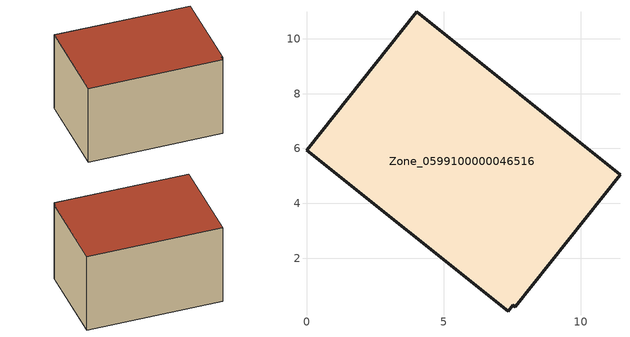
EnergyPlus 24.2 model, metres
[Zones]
Zone_0599100000046516
 floor ground (C_G): 4.03,10.99 11.44,5.05 7.61,0.23 7.53,0.29 7.35,0.06 0,5.93 z0.45
 wall outside (C_F): 11.44,5.05 4.03,10.99 0,5.93 7.35,0.06 7.53,0.29 7.61,0.23 11.44,5.05 z0.45:6.37
 roof outside (C_R): 0,5.93 7.35,0.06 7.53,0.29 7.61,0.23 11.44,5.05 4.03,10.99 z6.37
[BUILDING]
Pand.0599100000046516: North Axis=0; Terrain=City; Loads Convergence Tolerance Value=0.04; Temperature Convergence Tolerance Value=0.4; Solar Distribution=FullExterior; Maximum Number of Warmup Days=25; Minimum Number of Warmup Days=1
[Site:Location]
Rotterdam.The.Hague.AP_ZH_NLD Design_Conditions: Latitude=51.96; Longitude=4.45; Time Zone=1; Elevation=-4.5
[SITE:GROUNDTEMPERATURE:BUILDINGSURFACE]
18, 18, 18, 18, 18, 18, 18, 18, 18, 18, 18, 18
[MATERIAL] Thermal Absorptance=0.9; Solar Absorptance=0.7; Visible Absorptance=0.7
Name | Roughness | Thickness | Conductivity | Density | Specific Heat
G.TC.1946-1964 | MediumSmooth | 0.15 | 1 | 540 | 1210
F.TC.1946-1964 | Rough | 0.3 | 0.857143 | 1920 | 840
R.TC.1946-1964 | MediumRough | 0.2 | 0.235294 | 1500 | 1000
[CONSTRUCTION]
C_G: G.TC.1946-1964
C_F: F.TC.1946-1964
C_R: R.TC.1946-1964
[ZONE]
Zone_0599100000046516: Type=1; Multiplier=1; Ceiling Height=Autocalculate; Volume=Autocalculate; Floor Area=autocalculate; Part of Total Floor Area=Yes
[ZONEINFILTRATION:DESIGNFLOWRATE]
Infil_Zone_0599100000046516: Zone or ZoneList or Space or SpaceList=Zone_0599100000046516; Schedule=AlwaysOn; Design Flow Rate Calculation Method=Flow/Area; Flow Rate per Floor Area=0.003; Constant Term Coefficient=1; Temperature Term Coefficient=0; Velocity Term Coefficient=0; Velocity Squared Term Coefficient=0
[HVACTEMPLATE:ZONE:IDEALLOADSAIRSYSTEM]
Zone_0599100000046516: Maximum Heating Supply Air Temperature=50; Minimum Cooling Supply Air Temperature=13; Maximum Heating Supply Air Humidity Ratio=0.0156; Minimum Cooling Supply Air Humidity Ratio=0.0077; Heating Limit=NoLimit; Cooling Limit=NoLimit; Dehumidification Control Type=ConstantSensibleHeatRatio; Cooling Sensible Heat Ratio=0.7; Dehumidification Setpoint=60; Humidification Control Type=None; Humidification Setpoint=30; Outdoor Air Method=None; Outdoor Air Flow Rate per Person=0.00944; Outdoor Air Flow Rate per Zone Floor Area=0; Outdoor Air Flow Rate per Zone=0; Demand Controlled Ventilation Type=None; Outdoor Air Economizer Type=NoEconomizer; Heat Recovery Type=None; Sensible Heat Recovery Effectiveness=0.7; Latent Heat Recovery Effectiveness=0.65
[ZONECONTROL:THERMOSTAT]
ThermostatControl_Zone_0599100000046516: Zone or ZoneList=Zone_0599100000046516; Control Type Schedule=DualSetpointControlType; Control 1=Thermostat_Zone_0599100000046516; Temperature Difference Between Cutout And Setpoint=0
[THERMOSTATSETPOINT:DUALSETPOINT]
Thermostat_Zone_0599100000046516: Heating Setpoint Temperature Schedule=HeatingSetpoint_Zone_0599100000046516; Cooling Setpoint Temperature Schedule=CoolingSetpoint_Zone_0599100000046516
[SCHEDULE:COMPACT]
HeatingSetpoint_Zone_0599100000046516: Through: 12/31, For: AllDays, Until: 24:00, 21
CoolingSetpoint_Zone_0599100000046516: Through: 12/31, For: AllDays, Until: 24:00, 24
DualSetpointControlType: Through: 12/31, For: AllDays, Until: 24:00, 4
AlwaysOn: Through: 12/31, For: AllDays, Until: 24:00, 1
